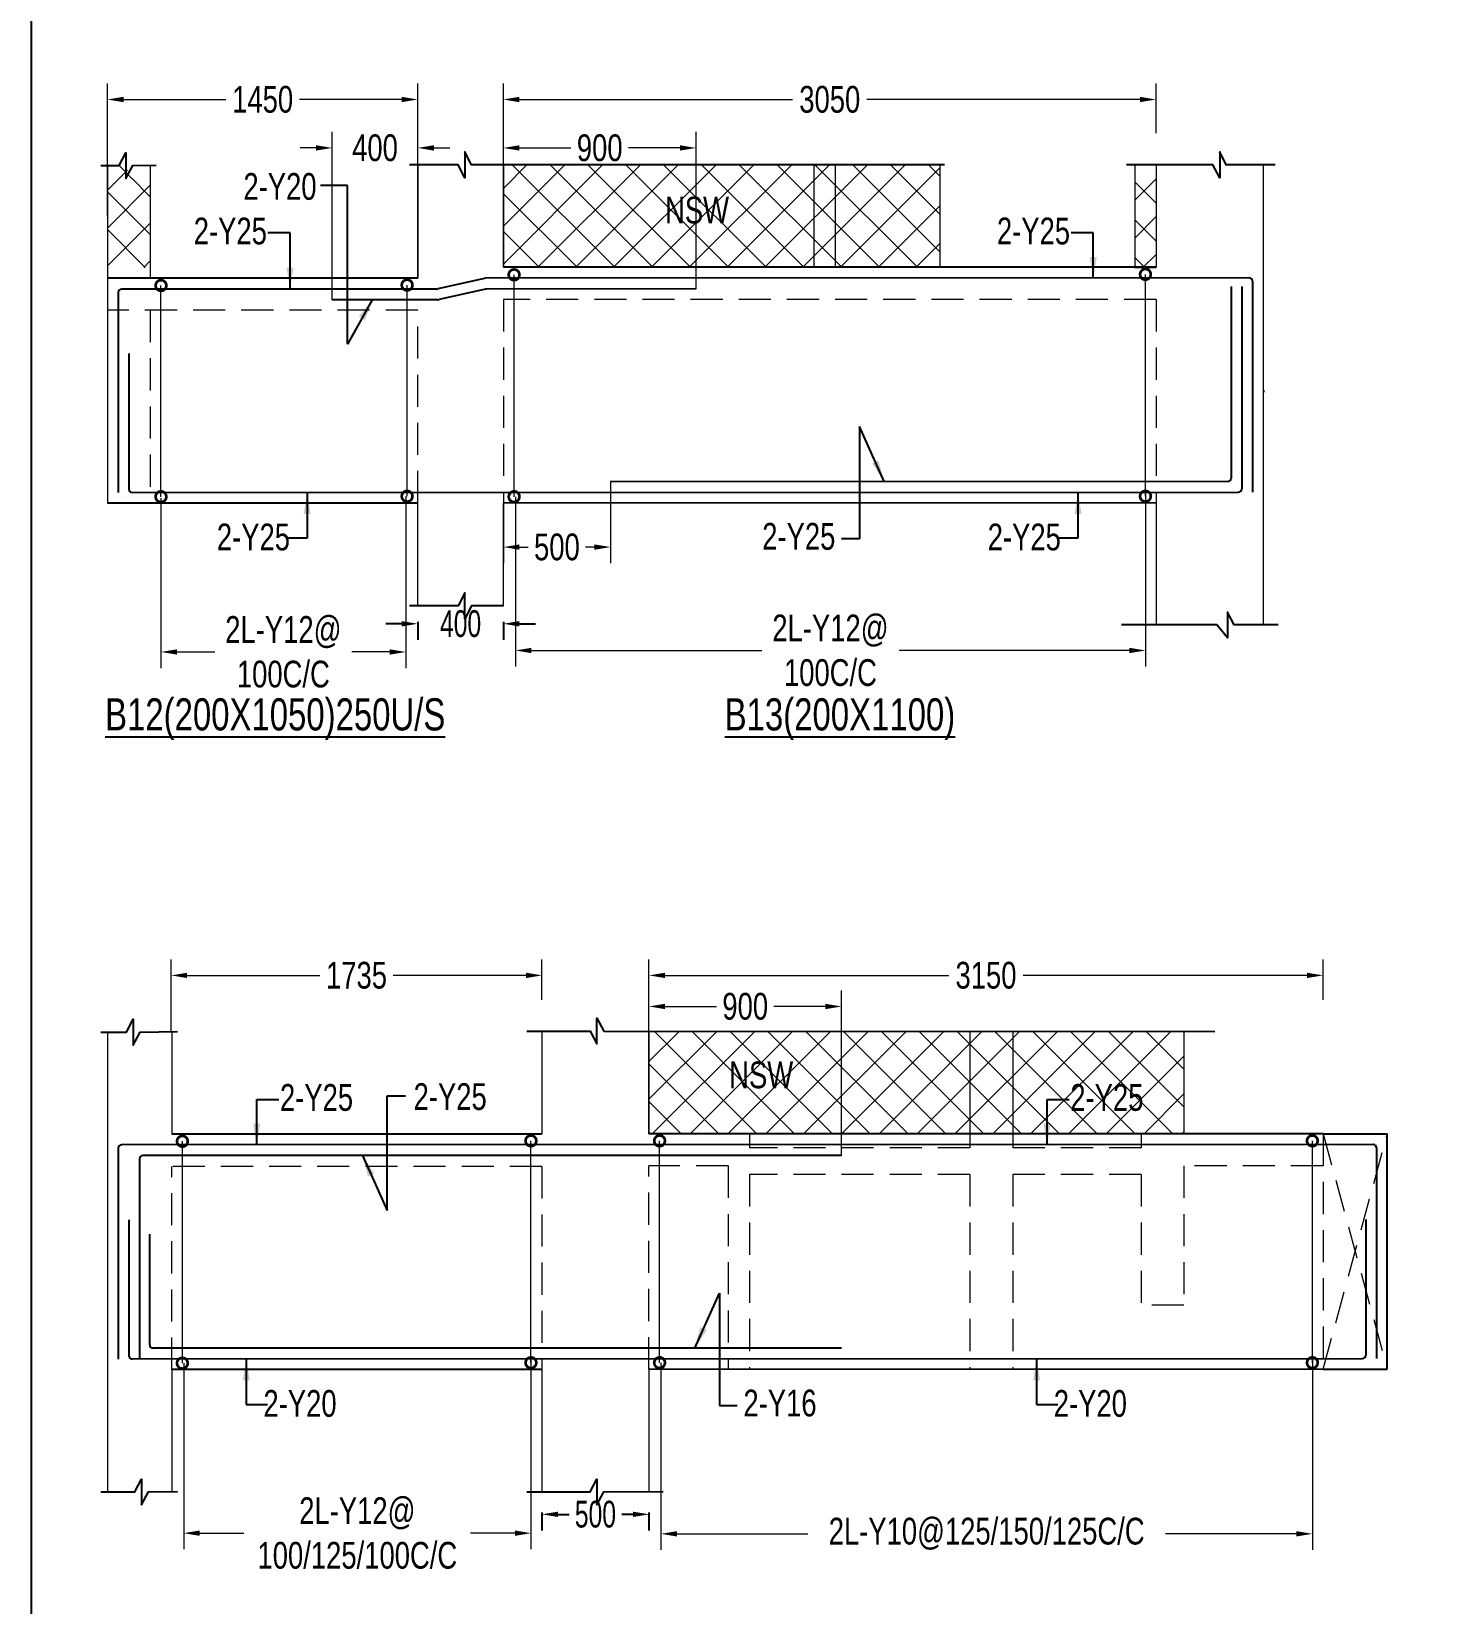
# Model space of a CAD drawing. Header units: millimetres. Extents: x -9667 to 132562, y -132456 to -91255.
# Drawn here: x -9667 to -3102, y -105946 to -98600 of the extents above; entities that cross this region are included whole.
import ezdxf

# ---------------------------------------------------------------- set-up
doc = ezdxf.new("R2010")
doc.units = ezdxf.units.MM
doc.header["$LTSCALE"] = 100
doc.header["$MEASUREMENT"] = 0
doc.linetypes.add('CONTINU', pattern=[0])
doc.linetypes.add('HIDDEN', pattern=[0.375, 0.25, -0.125])
doc.layers.get('Defpoints').update_dxf_attribs({"color": 1, "lineweight": 0})
for name, color, linetype in [('-S-ARROW', 253, 'Continuous'), ('-S-BMNO', 1, 'Continuous'), ('-S-MISC', 8, 'Continuous'), ('-STR-BEAM', 7, 'CONTINU'), ('-STR-REINF', 3, 'Continuous')]:
    doc.layers.add(name, color=color, linetype=linetype)
for name, color, linetype, lineweight in [('-S-STIRRUPS DIM', 6, 'Continuous', 9), ('-S-STIRUP', 11, 'Continuous', 9), ('-S-TEXT', 6, 'Continuous', 0), ('-STR-COLUMN', 5, 'HIDDEN', 13), ('S-COL HATCH', 9, 'Continuous', 0), ('SLAB LINE', 254, 'HIDDEN', 20)]:
    doc.layers.add(name, color=color, linetype=linetype, lineweight=lineweight)
doc.styles.add('BEAM-LS', font='romans.shx', dxfattribs={"width": 0.8})
doc.styles.add('SOBHA', font='swisscl.ttf', dxfattribs={"width": 0.9})
doc.styles.add('sobha.sed', font='swisscl.ttf')
doc.dimstyles.new('S-50', dxfattribs={"dimscale": 50, "dimtxt": 2.5, "dimasz": 2, "dimexe": 0.5, "dimexo": 0.25, "dimgap": 0.25, "dimtad": 0, "dimdec": 0, "dimrnd": 0.0005, "dimzin": 0, "dimdsep": 46, "dimtxsty": 'sobha.sed', "dimblk": 'OBLIQUE', "dimcen": 0.09, "dimclrd": 8, "dimclre": 8, "dimclrt": 6, "dimadec": 0, "dimazin": 0, "dimtfac": 1, "dimtdec": 0, "dimtofl": 0, "dimtmove": 2, "dimatfit": 3, "dimfxl": 0.18, "dimtolj": 1, "dimtzin": 0, "dimlwd": -1, "dimlwe": -1, "dimarcsym": 0})
doc.dimstyles.new('S-DIM50', dxfattribs={"dimscale": 50, "dimtxt": 2.5, "dimasz": 1.5, "dimexe": 1.5, "dimexo": 1, "dimgap": 0.5, "dimtad": 0, "dimdec": 0, "dimzin": 0, "dimdsep": 46, "dimtxsty": 'SOBHA', "dimcen": 0.09, "dimclrd": 256, "dimclre": 256, "dimclrt": 6, "dimadec": 5, "dimazin": 0, "dimtfac": 1, "dimtdec": 0, "dimtofl": 0, "dimtmove": 0, "dimatfit": 3, "dimfxl": 0.18, "dimtolj": 1, "dimtzin": 0, "dimlwd": -1, "dimlwe": -1, "dimarcsym": 0})
doc.dimstyles.new('STIRUP', dxfattribs={"dimscale": 50, "dimtxt": 2.5, "dimasz": 2.2, "dimexe": 0, "dimexo": 0, "dimgap": 0.5, "dimtad": 0, "dimdec": 0, "dimzin": 0, "dimdsep": 46, "dimtxsty": 'BEAM-LS', "dimblk": 'DOTSMALL', "dimcen": 0.09, "dimclrd": 256, "dimclre": 256, "dimclrt": 256, "dimadec": 5, "dimazin": 0, "dimtfac": 1, "dimtdec": 0, "dimtofl": 0, "dimtmove": 0, "dimatfit": 3, "dimldrblk": 'DOTSMALL', "dimfxl": 0, "dimfxlon": 1, "dimtolj": 1, "dimtzin": 0, "dimlwd": -1, "dimlwe": -1, "dimarcsym": 0})
pattern_1 = [(45, (242841.11, 18917.47), (-88.38835, 88.38835), []), (135, (242841.11, 18917.47), (-88.38835, -88.38835), [])]

# ---------------------------------------------------------------- blocks, each defined once
blk = doc.blocks.new('*D41')
at = {"layer": '-S-STIRRUPS DIM', "color": 251, "transparency": 16777216}
for p, q in [((-9014.9, -103274), (-9014.9, -102935.9)), ((-7282.1, -103124.4), (-7282.1, -102935.9)), ((-8939.9, -103010.9), (-8320.3, -103010.9)), ((-7357.1, -103010.9), (-7976.8, -103010.9))]:
    blk.add_line(p, q, dxfattribs=at)
for points in [[(-8939.9, -102998.4), (-8939.9, -103023.4), (-9014.9, -103010.9)], [(-7357.1, -102998.4), (-7357.1, -103023.4), (-7282.1, -103010.9)]]:
    blk.add_solid(points, dxfattribs=at)
at = {"layer": 'Defpoints', "color": 0, "transparency": 16777216}
for p in [(-7282.1, -103010.9), (-7282.1, -103124.4, 0), (-9014.9, -103274, 0)]:
    blk.add_point(p, dxfattribs=at)
at = {"layer": '-S-STIRRUPS DIM', "color": 6, "transparency": 16777216, "insert": (-8148.5, -103010.9), "char_height": 125, "attachment_point": 5, "style": 'sobha.sed'}
blk.add_mtext('\\A1;1735', dxfattribs=at)
blk = doc.blocks.new('_Oblique')
at = {"color": 0, "linetype": 'ByBlock', "lineweight": -2}
blk.add_line((-0.5, -0.5), (0.5, 0.5), dxfattribs=at)
blk = doc.blocks.new('*D114')
at = {"layer": '-S-STIRRUPS DIM', "color": 251, "transparency": 16777216}
for p, q in [((-3682.1, -104808.9), (-3682.1, -105695)), ((-6726, -104820.8), (-6726, -105695)), ((-6651, -105620), (-6040, -105620)), ((-3757.1, -105620), (-4368.1, -105620))]:
    blk.add_line(p, q, dxfattribs=at)
for points in [[(-6651, -105607.5), (-6651, -105632.5), (-6726, -105620)], [(-3757.1, -105607.5), (-3757.1, -105632.5), (-3682.1, -105620)]]:
    blk.add_solid(points, dxfattribs=at)
at = {"layer": 'Defpoints', "color": 0, "transparency": 16777216}
for p in [(-3682.1, -104808.9, 0), (-6726, -104820.8, 178586.6), (-3682.1, -105620)]:
    blk.add_point(p, dxfattribs=at)
at = {"layer": '-S-STIRRUPS DIM', "color": 6, "transparency": 16777216, "insert": (-5204, -105620), "char_height": 125, "attachment_point": 5, "style": 'sobha.sed'}
blk.add_mtext('\\A1;2L-Y10@125/150/125C/C', dxfattribs=at)
blk = doc.blocks.new('_DotSmall')
at = {"color": 0, "linetype": 'ByBlock', "const_width": 0.5}
blk.add_lwpolyline([(-0.0625, 0, 1), (0.0625, 0, 1)], format="xyb", close=True, dxfattribs=at)
blk = doc.blocks.new('*D115')
at = {"layer": '-S-STIRUP', "ltscale": 100, "transparency": 16777216}
blk.add_line((-8962.2, -104822.7), (-8962.2, -103786), dxfattribs=at)
at = {"layer": 'Defpoints', "color": 0, "linetype": 'CONTINU', "ltscale": 100, "transparency": 16777216}
for p in [(-8962.2, -103786), (-8962.2, -103786), (-8962.2, -104822.7)]:
    blk.add_point(p, dxfattribs=at)
at = {"layer": '-S-STIRUP', "linetype": 'CONTINU', "ltscale": 100, "transparency": 16777216, "xscale": 100, "yscale": 100, "zscale": 100}
for p, rotation in [((-8962.2, -103786), 90), ((-8962.2, -104822.7), 270)]:
    blk.add_blockref('_DotSmall', p, dxfattribs=dict(at, rotation=rotation))
blk = doc.blocks.new('*D116')
at = {"layer": '-S-STIRUP', "ltscale": 100, "transparency": 16777216}
blk.add_line((-3682.1, -104820.6), (-3682.1, -103783.9), dxfattribs=at)
at = {"layer": 'Defpoints', "color": 0, "linetype": 'CONTINU', "ltscale": 100, "transparency": 16777216}
for p in [(-3682.1, -103783.9), (-3682.1, -103783.9), (-3682.1, -104820.6)]:
    blk.add_point(p, dxfattribs=at)
at = {"layer": '-S-STIRUP', "linetype": 'CONTINU', "ltscale": 100, "transparency": 16777216, "xscale": 100, "yscale": 100, "zscale": 100}
for p, rotation in [((-3682.1, -103783.9), 90), ((-3682.1, -104820.6), 270)]:
    blk.add_blockref('_DotSmall', p, dxfattribs=dict(at, rotation=rotation))
blk = doc.blocks.new('*D117')
at = {"layer": '-S-STIRRUPS DIM', "color": 251, "transparency": 16777216}
for p, q in [((-6782.1, -103418.4), (-6782.1, -102935.9)), ((-3632.1, -103124.4), (-3632.1, -102935.9)), ((-6707.1, -103010.9), (-5380.5, -103010.9)), ((-3707.1, -103010.9), (-5033.7, -103010.9))]:
    blk.add_line(p, q, dxfattribs=at)
for points in [[(-6707.1, -102998.4), (-6707.1, -103023.4), (-6782.1, -103010.9)], [(-3707.1, -102998.4), (-3707.1, -103023.4), (-3632.1, -103010.9)]]:
    blk.add_solid(points, dxfattribs=at)
at = {"layer": 'Defpoints', "color": 0, "transparency": 16777216}
for p in [(-3632.1, -103010.9), (-3632.1, -103124.4, 0), (-6782.1, -103418.4, 0)]:
    blk.add_point(p, dxfattribs=at)
at = {"layer": '-S-STIRRUPS DIM', "color": 6, "transparency": 16777216, "insert": (-5207.1, -103010.9), "char_height": 125, "attachment_point": 5, "style": 'sobha.sed'}
blk.add_mtext('\\A1;3150', dxfattribs=at)
blk = doc.blocks.new('*D118')
at = {"layer": '-S-STIRUP', "ltscale": 100, "transparency": 16777216}
blk.add_line((-6732.2, -104820.6), (-6732.2, -103783.9), dxfattribs=at)
at = {"layer": 'Defpoints', "color": 0, "linetype": 'CONTINU', "ltscale": 100, "transparency": 16777216}
for p in [(-6732.2, -103783.9), (-6732.2, -103783.9), (-6732.2, -104820.6)]:
    blk.add_point(p, dxfattribs=at)
at = {"layer": '-S-STIRUP', "linetype": 'CONTINU', "ltscale": 100, "transparency": 16777216, "xscale": 100, "yscale": 100, "zscale": 100}
for p, rotation in [((-6732.2, -103783.9), 90), ((-6732.2, -104820.6), 270)]:
    blk.add_blockref('_DotSmall', p, dxfattribs=dict(at, rotation=rotation))
blk = doc.blocks.new('*D119')
at = {"layer": '-S-STIRUP', "ltscale": 100, "transparency": 16777216}
blk.add_line((-7333.5, -104820.6), (-7333.5, -103783.9), dxfattribs=at)
at = {"layer": 'Defpoints', "color": 0, "linetype": 'CONTINU', "ltscale": 100, "transparency": 16777216}
for p in [(-7333.5, -103783.9), (-7333.5, -103783.9), (-7333.5, -104820.6)]:
    blk.add_point(p, dxfattribs=at)
at = {"layer": '-S-STIRUP', "linetype": 'CONTINU', "ltscale": 100, "transparency": 16777216, "xscale": 100, "yscale": 100, "zscale": 100}
for p, rotation in [((-7333.5, -103783.9), 90), ((-7333.5, -104820.6), 270)]:
    blk.add_blockref('_DotSmall', p, dxfattribs=dict(at, rotation=rotation))
blk = doc.blocks.new('*D120')
at = {"layer": '-S-STIRRUPS DIM', "color": 251, "transparency": 16777216}
for p, q in [((-7333.5, -104808.9), (-7333.5, -105692)), ((-8956, -104822.7), (-8956, -105692)), ((-8881, -105617), (-8674.4, -105617)), ((-7408.5, -105617), (-7615.1, -105617))]:
    blk.add_line(p, q, dxfattribs=at)
for points in [[(-8881, -105604.5), (-8881, -105629.5), (-8956, -105617)], [(-7408.5, -105604.5), (-7408.5, -105629.5), (-7333.5, -105617)]]:
    blk.add_solid(points, dxfattribs=at)
at = {"layer": 'Defpoints', "color": 0, "transparency": 16777216}
for p in [(-7333.5, -104808.9, 0), (-8956, -104822.7, 178586.6), (-7333.5, -105617)]:
    blk.add_point(p, dxfattribs=at)
at = {"layer": '-S-STIRRUPS DIM', "color": 6, "transparency": 16777216, "insert": (-8144.7, -105617), "char_height": 125, "attachment_point": 5, "style": 'sobha.sed'}
blk.add_mtext('\\A1;2L-Y12@\\P100/125/100C/C', dxfattribs=at)
blk = doc.blocks.new('*D354')
at = {"layer": '-S-STIRRUPS DIM', "color": 251, "transparency": 16777216}
for p, q in [((-6782.1, -103750.9), (-6782.1, -103081)), ((-5882.1, -103851.7), (-5882.1, -103081)), ((-6707.1, -103156), (-6466.5, -103156)), ((-5957.1, -103156), (-6197.7, -103156))]:
    blk.add_line(p, q, dxfattribs=at)
for points in [[(-6707.1, -103143.5), (-6707.1, -103168.5), (-6782.1, -103156)], [(-5957.1, -103143.5), (-5957.1, -103168.5), (-5882.1, -103156)]]:
    blk.add_solid(points, dxfattribs=at)
at = {"layer": 'Defpoints', "color": 0, "transparency": 16777216}
for p in [(-5882.1, -103156), (-6782.1, -103750.9), (-5882.1, -103851.7, 0)]:
    blk.add_point(p, dxfattribs=at)
at = {"layer": '-S-STIRRUPS DIM', "color": 6, "transparency": 16777216, "insert": (-6332.1, -103156), "char_height": 125, "attachment_point": 5, "style": 'sobha.sed'}
blk.add_mtext('\\A1;900', dxfattribs=at)
blk = doc.blocks.new('*D545')
at = {"layer": '-S-STIRRUPS DIM', "color": 251, "transparency": 16777216}
for p, q in [((-6962.1, -100703.6), (-6962.1, -101084.7)), ((-7462.1, -100803.9), (-7462.1, -101084.7)), ((-7387.1, -101009.7), (-7346.3, -101009.7)), ((-7037.1, -101009.7), (-7077.9, -101009.7))]:
    blk.add_line(p, q, dxfattribs=at)
for points in [[(-7387.1, -100997.2), (-7387.1, -101022.2), (-7462.1, -101009.7)], [(-7037.1, -100997.2), (-7037.1, -101022.2), (-6962.1, -101009.7)]]:
    blk.add_solid(points, dxfattribs=at)
at = {"layer": 'Defpoints', "color": 0, "transparency": 16777216}
for p in [(-6962.1, -100703.6, 0), (-7462.1, -100803.9, 0), (-7462.1, -101009.7)]:
    blk.add_point(p, dxfattribs=at)
at = {"layer": '-S-STIRRUPS DIM', "color": 6, "transparency": 16777216, "insert": (-7212.1, -101009.7), "char_height": 125, "attachment_point": 5, "style": 'sobha.sed'}
blk.add_mtext('\\A1;500', dxfattribs=at)
blk = doc.blocks.new('*D535')
at = {"layer": '-S-STIRRUPS DIM', "color": 251, "transparency": 16777216}
for p, q in [((-7406, -100774.5), (-7406, -101567.7)), ((-4462.1, -100760.5), (-4462.1, -101567.7)), ((-7331, -101492.7), (-6254.7, -101492.7)), ((-4537.1, -101492.7), (-5613.4, -101492.7))]:
    blk.add_line(p, q, dxfattribs=at)
for points in [[(-7331, -101480.2), (-7331, -101505.2), (-7406, -101492.7)], [(-4537.1, -101480.2), (-4537.1, -101505.2), (-4462.1, -101492.7)]]:
    blk.add_solid(points, dxfattribs=at)
at = {"layer": 'Defpoints', "color": 0, "transparency": 16777216}
for p in [(-7406, -100774.5, 178586.6), (-4462.1, -100760.5, 0), (-4462.1, -101492.7)]:
    blk.add_point(p, dxfattribs=at)
at = {"layer": '-S-STIRRUPS DIM', "color": 6, "transparency": 16777216, "insert": (-5934, -101492.7), "char_height": 125, "attachment_point": 5, "style": 'sobha.sed'}
blk.add_mtext('\\A1;2L-Y12@\\P100C/C', dxfattribs=at)
blk = doc.blocks.new('*D538')
at = {"layer": '-S-STIRRUPS DIM', "color": 251, "transparency": 16777216}
for p, q in [((-7462.1, -99353.5), (-7462.1, -98843.4)), ((-4412.1, -99076), (-4412.1, -98843.4)), ((-7387.1, -98918.4), (-6110.5, -98918.4)), ((-4487.1, -98918.4), (-5763.7, -98918.4))]:
    blk.add_line(p, q, dxfattribs=at)
for points in [[(-7387.1, -98905.9), (-7387.1, -98930.9), (-7462.1, -98918.4)], [(-4487.1, -98905.9), (-4487.1, -98930.9), (-4412.1, -98918.4)]]:
    blk.add_solid(points, dxfattribs=at)
at = {"layer": 'Defpoints', "color": 0, "transparency": 16777216}
for p in [(-4412.1, -98918.4), (-4412.1, -99076, 0), (-7462.1, -99353.5, 0)]:
    blk.add_point(p, dxfattribs=at)
at = {"layer": '-S-STIRRUPS DIM', "color": 6, "transparency": 16777216, "insert": (-5937.1, -98918.4), "char_height": 125, "attachment_point": 5, "style": 'sobha.sed'}
blk.add_mtext('\\A1;3050', dxfattribs=at)
blk = doc.blocks.new('*D541')
at = {"layer": '-S-STIRRUPS DIM', "color": 251, "transparency": 16777216}
for p, q in [((-7918.3, -100772.2), (-7918.3, -101574.7)), ((-9062.2, -100780.6), (-9062.2, -101574.7)), ((-8987.2, -101499.7), (-8810.9, -101499.7)), ((-7993.3, -101499.7), (-8169.7, -101499.7))]:
    blk.add_line(p, q, dxfattribs=at)
for points in [[(-8987.2, -101487.2), (-8987.2, -101512.2), (-9062.2, -101499.7)], [(-7993.3, -101487.2), (-7993.3, -101512.2), (-7918.3, -101499.7)]]:
    blk.add_solid(points, dxfattribs=at)
at = {"layer": 'Defpoints', "color": 0, "transparency": 16777216}
for p in [(-7918.3, -100772.2, 0), (-9062.2, -100780.6, 178586.6), (-9062.2, -101499.7)]:
    blk.add_point(p, dxfattribs=at)
at = {"layer": '-S-STIRRUPS DIM', "color": 6, "transparency": 16777216, "insert": (-8490.3, -101499.7), "char_height": 125, "attachment_point": 5, "style": 'sobha.sed'}
blk.add_mtext('\\A1;2L-Y12@\\P100C/C', dxfattribs=at)
blk = doc.blocks.new('*D542')
at = {"layer": '-S-STIRRUPS DIM', "color": 251, "transparency": 16777216}
for p, q in [((-9312.1, -99462.5), (-9312.1, -98843.4)), ((-7862.1, -99353.5), (-7862.1, -98843.4)), ((-9237.1, -98918.4), (-8759, -98918.4)), ((-7937.1, -98918.4), (-8415.2, -98918.4))]:
    blk.add_line(p, q, dxfattribs=at)
for points in [[(-9237.1, -98905.9), (-9237.1, -98930.9), (-9312.1, -98918.4)], [(-7937.1, -98905.9), (-7937.1, -98930.9), (-7862.1, -98918.4)]]:
    blk.add_solid(points, dxfattribs=at)
at = {"layer": 'Defpoints', "color": 0, "transparency": 16777216}
for p in [(-9312.1, -98918.4), (-7862.1, -99353.5, 0), (-9312.1, -99462.5, 0)]:
    blk.add_point(p, dxfattribs=at)
at = {"layer": '-S-STIRRUPS DIM', "color": 6, "transparency": 16777216, "insert": (-8587.1, -98918.4), "char_height": 125, "attachment_point": 5, "style": 'sobha.sed'}
blk.add_mtext('\\A1;1450', dxfattribs=at)
blk = doc.blocks.new('*D543')
at = {"layer": '-S-STIRRUPS DIM', "color": 251, "transparency": 16777216}
for p, q in [((-8262.1, -99854.2), (-8262.1, -99069.7)), ((-7862.1, -99752.5), (-7862.1, -99069.7)), ((-8337.1, -99144.7), (-8412.1, -99144.7)), ((-7787.1, -99144.7), (-7712.1, -99144.7))]:
    blk.add_line(p, q, dxfattribs=at)
for points in [[(-8337.1, -99132.2), (-8337.1, -99157.2), (-8262.1, -99144.7)], [(-7787.1, -99132.2), (-7787.1, -99157.2), (-7862.1, -99144.7)]]:
    blk.add_solid(points, dxfattribs=at)
at = {"layer": 'Defpoints', "color": 0, "transparency": 16777216}
for p in [(-8262.1, -99144.7), (-7862.1, -99752.5, 0), (-8262.1, -99854.2, 0)]:
    blk.add_point(p, dxfattribs=at)
at = {"layer": '-S-STIRRUPS DIM', "color": 6, "transparency": 16777216, "insert": (-8062.1, -99144.7), "char_height": 125, "attachment_point": 5, "style": 'sobha.sed'}
blk.add_mtext('\\A1;400', dxfattribs=at)
blk = doc.blocks.new('*D544')
at = {"layer": '-S-STIRRUPS DIM', "color": 251, "transparency": 16777216}
for p, q in [((-7462.1, -99702.5), (-7462.1, -99069.7)), ((-6562.1, -99803.4), (-6562.1, -99069.7)), ((-7387.1, -99144.7), (-7146.5, -99144.7)), ((-6637.1, -99144.7), (-6877.6, -99144.7))]:
    blk.add_line(p, q, dxfattribs=at)
for points in [[(-7387.1, -99132.2), (-7387.1, -99157.2), (-7462.1, -99144.7)], [(-6637.1, -99132.2), (-6637.1, -99157.2), (-6562.1, -99144.7)]]:
    blk.add_solid(points, dxfattribs=at)
at = {"layer": 'Defpoints', "color": 0, "transparency": 16777216}
for p in [(-7462.1, -99144.7), (-7462.1, -99702.5, 0), (-6562.1, -99803.4, 0)]:
    blk.add_point(p, dxfattribs=at)
at = {"layer": '-S-STIRRUPS DIM', "color": 6, "transparency": 16777216, "insert": (-7012.1, -99144.7), "char_height": 125, "attachment_point": 5, "style": 'sobha.sed'}
blk.add_mtext('\\A1;900', dxfattribs=at)
blk = doc.blocks.new('*D536')
at = {"layer": '-S-STIRUP', "ltscale": 100, "transparency": 16777216}
blk.add_line((-9062.2, -100774.3), (-9062.2, -99787.6), dxfattribs=at)
at = {"layer": 'Defpoints', "color": 0, "linetype": 'CONTINU', "ltscale": 100, "transparency": 16777216}
for p in [(-9062.2, -99787.6), (-9062.2, -99787.6), (-9062.2, -100774.3)]:
    blk.add_point(p, dxfattribs=at)
at = {"layer": '-S-STIRUP', "linetype": 'CONTINU', "ltscale": 100, "transparency": 16777216, "xscale": 100, "yscale": 100, "zscale": 100}
for p, rotation in [((-9062.2, -99787.6), 90), ((-9062.2, -100774.3), 270)]:
    blk.add_blockref('_DotSmall', p, dxfattribs=dict(at, rotation=rotation))
blk = doc.blocks.new('*D537')
at = {"layer": '-S-STIRUP', "ltscale": 100, "transparency": 16777216}
blk.add_line((-4462.1, -100772.2), (-4462.1, -99735.5), dxfattribs=at)
at = {"layer": 'Defpoints', "color": 0, "linetype": 'CONTINU', "ltscale": 100, "transparency": 16777216}
for p in [(-4462.1, -99735.5), (-4462.1, -99735.5), (-4462.1, -100772.2)]:
    blk.add_point(p, dxfattribs=at)
at = {"layer": '-S-STIRUP', "linetype": 'CONTINU', "ltscale": 100, "transparency": 16777216, "xscale": 100, "yscale": 100, "zscale": 100}
for p, rotation in [((-4462.1, -99735.5), 90), ((-4462.1, -100772.2), 270)]:
    blk.add_blockref('_DotSmall', p, dxfattribs=dict(at, rotation=rotation))
blk = doc.blocks.new('*D539')
at = {"layer": '-S-STIRUP', "ltscale": 100, "transparency": 16777216}
blk.add_line((-7912.1, -100772.2), (-7912.1, -99785.5), dxfattribs=at)
at = {"layer": 'Defpoints', "color": 0, "linetype": 'CONTINU', "ltscale": 100, "transparency": 16777216}
for p in [(-7912.1, -99785.5), (-7912.1, -99785.5), (-7912.1, -100772.2)]:
    blk.add_point(p, dxfattribs=at)
at = {"layer": '-S-STIRUP', "linetype": 'CONTINU', "ltscale": 100, "transparency": 16777216, "xscale": 100, "yscale": 100, "zscale": 100}
for p, rotation in [((-7912.1, -99785.5), 90), ((-7912.1, -100772.2), 270)]:
    blk.add_blockref('_DotSmall', p, dxfattribs=dict(at, rotation=rotation))
blk = doc.blocks.new('*D540')
at = {"layer": '-S-STIRUP', "ltscale": 100, "transparency": 16777216}
blk.add_line((-7412.2, -100774.3), (-7412.2, -99737.6), dxfattribs=at)
at = {"layer": 'Defpoints', "color": 0, "linetype": 'CONTINU', "ltscale": 100, "transparency": 16777216}
for p in [(-7412.2, -99737.6), (-7412.2, -99737.6), (-7412.2, -100774.3)]:
    blk.add_point(p, dxfattribs=at)
at = {"layer": '-S-STIRUP', "linetype": 'CONTINU', "ltscale": 100, "transparency": 16777216, "xscale": 100, "yscale": 100, "zscale": 100}
for p, rotation in [((-7412.2, -99737.6), 90), ((-7412.2, -100774.3), 270)]:
    blk.add_blockref('_DotSmall', p, dxfattribs=dict(at, rotation=rotation))
blk = doc.blocks.new('*D788')
at = {"transparency": 16777216}
for p, q in [((-7862.1, -101359), (-7862.1, -101443)), ((-7462.1, -101359), (-7462.1, -101443)), ((-7937.1, -101368), (-8012.1, -101368)), ((-7387.1, -101368), (-7312.1, -101368))]:
    blk.add_line(p, q, dxfattribs=at)
for points in [[(-7937.1, -101355.5), (-7937.1, -101380.5), (-7862.1, -101368)], [(-7387.1, -101355.5), (-7387.1, -101380.5), (-7462.1, -101368)]]:
    blk.add_solid(points, dxfattribs=at)
at = {"layer": 'Defpoints', "color": 0, "transparency": 16777216}
for p in [(-7862.1, -101284.3), (-7462.1, -101284.3), (-7462.1, -101368)]:
    blk.add_point(p, dxfattribs=at)
at = {"color": 6, "transparency": 16777216, "insert": (-7662.1, -101368), "char_height": 125, "attachment_point": 5, "style": 'SOBHA'}
blk.add_mtext('\\A1;400', dxfattribs=at)
blk = doc.blocks.new('*D789')
at = {"transparency": 16777216}
for p, q in [((-7282.1, -105520), (-7282.1, -105604)), ((-7207.1, -105529), (-7155.4, -105529)), ((-6857.1, -105529), (-6908.8, -105529)), ((-6782.1, -105520), (-6782.1, -105604))]:
    blk.add_line(p, q, dxfattribs=at)
for points in [[(-7207.1, -105516.5), (-7207.1, -105541.5), (-7282.1, -105529)], [(-6857.1, -105516.5), (-6857.1, -105541.5), (-6782.1, -105529)]]:
    blk.add_solid(points, dxfattribs=at)
at = {"layer": 'Defpoints', "color": 0, "transparency": 16777216}
for p in [(-7282.1, -105421.8), (-6782.1, -105421.8), (-6782.1, -105529)]:
    blk.add_point(p, dxfattribs=at)
at = {"color": 6, "transparency": 16777216, "insert": (-7032.1, -105529), "char_height": 125, "attachment_point": 5, "style": 'SOBHA'}
blk.add_mtext('\\A1;500', dxfattribs=at)

msp = doc.modelspace()

# ---------------------------------------------------------------- hatches: boundary and pattern name
at = {"layer": 'S-COL HATCH'}
h = msp.add_hatch(dxfattribs=at)
h.set_pattern_fill('ANSI37', color=252, scale=1000)
h.set_pattern_definition([(45, (232514.72, 18917.47), (-88.38835, 88.38835), []), (135, (232514.72, 18917.47), (-88.38835, -88.38835), [])])
h.paths.add_polyline_path([(-9312.1, -99225.8), (-9230.3, -99227.3), (-9197.5, -99287.8), (-9197.5, -99227.3), (-9112.1, -99227.3), (-9112.1, -99702.5), (-9312.1, -99702.5)])
h.paths.add_polyline_path([(-9112.1, -99702.5), (-9166.6, -99702.5), (-9197.5, -99702.5), (-9312.1, -99702.5), (-9312.1, -99702.5), (-9112.1, -99702.6)])
h = msp.add_hatch(dxfattribs=at)
h.set_pattern_fill('ANSI37', color=252, scale=1000)
h.set_pattern_definition(pattern_1)
h.paths.add_polyline_path([(-5422.1, -99702.5), (-7462.1, -99702.5), (-7462.1, -99223.4), (-5422.1, -99223.4)])
h = msp.add_hatch(dxfattribs=at)
h.set_pattern_fill('ANSI37', color=252, scale=1000)
h.set_pattern_definition(pattern_1)
h.paths.add_polyline_path([(-4512.1, -99702.5), (-4412.1, -99702.5), (-4412.1, -99223.4), (-4512.1, -99223.4)])
h = msp.add_hatch(dxfattribs=at)
h.set_pattern_fill('ANSI37', color=252, scale=1000)
h.set_pattern_definition([(45, (237959.83, 27484.62), (-88.38835, 88.38835), []), (135, (237959.83, 27484.62), (-88.38835, -88.38835), [])])
h.paths.add_polyline_path([(-6782.1, -103272.4), (-4282.1, -103272.4), (-4282.1, -103750.9), (-6782.1, -103750.9)])

# ---------------------------------------------------------------- linework, layer by layer
at = {"layer": '-S-ARROW'}
msp.add_lwpolyline([(-9667.5, -91255), (25043.3, -91255), (25043.3, -118687.9), (-9667.5, -118687.9)], close=True, dxfattribs=at)
at = {"layer": '-S-MISC', "linetype": 'ByBlock', "ltscale": 1000}
for points in [[(-9343.3, -99227.3), (-9257.6, -99227.3), (-9226.7, -99167.7), (-9226.7, -99287.8), (-9193.9, -99227.3), (-9085.2, -99225.3)], [(-5400.3, -99223.2), (-7611.1, -99223.2), (-7641.9, -99163.5), (-7641.9, -99283.7), (-7673.8, -99223.4), (-7901.3, -99223.4)], [(-3856.2, -99223.2), (-4084.1, -99223.2), (-4114.9, -99163.5), (-4114.9, -99283.7), (-4146.8, -99223.4), (-4550.3, -99223.4)], [(-7461.9, -101284.6), (-7611.1, -101284.6), (-7641.9, -101344.3), (-7641.9, -101224.1), (-7673.8, -101284.3), (-7901.3, -101284.3)], [(-3841.2, -101373.2), (-4048, -101373.2), (-4078.9, -101313.5), (-4078.9, -101433.7), (-4128.7, -101373.2), (-4574.3, -101373.4)], [(-9343.3, -103275.7), (-9223.6, -103275.7), (-9192.7, -103216.1), (-9192.7, -103336.2), (-9159.9, -103275.7), (-8985.2, -103273.6)], [(-7353.3, -103270.8), (-7056.6, -103270.8), (-7025.7, -103330.5), (-7025.7, -103210.3), (-6992.9, -103270.8), (-4137.3, -103272.9)], [(-9343.3, -105423.9), (-9184.6, -105423.9), (-9153.7, -105364.2), (-9153.7, -105484.4), (-9120.9, -105423.9), (-8985.2, -105421.8)], [(-7353.3, -105423.9), (-7056.6, -105423.9), (-7025.7, -105364.2), (-7025.7, -105484.4), (-6992.9, -105423.9), (-6716.3, -105421.8)]]:
    msp.add_lwpolyline(points, dxfattribs=at)
at = {"layer": '-STR-BEAM'}
for p, q in [((-4412.1, -99702.5), (-7462.1, -99702.5)), ((-7862.1, -99752.5), (-9312.1, -99752.5)), ((-7862.1, -100804.1, 0), (-9312.1, -100804.7, 0)), ((-4412.1, -100802.5), (-7462.1, -100803.9, 0)), ((-7282.1, -103753), (-9012.1, -103753, 0)), ((-3632.1, -103750.9), (-6782.1, -103750.9)), ((-3632.1, -103750.9), (-3332.1, -103750.9)), ((-3332.1, -104850.9), (-3332.1, -103750.9)), ((-7282.1, -104853), (-9012.1, -104853, 0)), ((-3632.1, -104850.9), (-6782.1, -104852.2)), ((-3632.1, -104850.9), (-3332.1, -104850.9))]:
    msp.add_line(p, q, dxfattribs=at)
at = {"layer": '-STR-COLUMN', "linetype": 'Continuous', "ltscale": 10}
for p, q in [((-9312.1, -99225.5), (-9312.3, -100804.7, 0)), ((-9112.1, -99225.5), (-9112.1, -99754.6)), ((-7862.1, -99223.4), (-7862.1, -99752.5)), ((-7462.1, -99223.4), (-7462.1, -99702.5)), ((-6012.1, -99223.4), (-6012.1, -99702.5)), ((-5912.1, -99223.4), (-5912.1, -99702.5)), ((-5422.1, -99223.4), (-5422.1, -99702.5)), ((-4512.1, -99223.4), (-4512.1, -99702.5)), ((-4412.1, -99223.4), (-4412.1, -99702.5)), ((-3912, -99223.2), (-3912, -101373.2)), ((-7862.1, -101284.3), (-7862.1, -100804.1)), ((-7462.1, -101284.3), (-7462.1, -100803.9)), ((-4412.1, -100802.5), (-4412.1, -101373.4)), ((-9312.1, -103273.9), (-9312.1, -105423.9)), ((-9012.1, -103273.9), (-9012.1, -103753)), ((-7282.1, -103271.8), (-7282.1, -103750.9)), ((-6782.1, -103271.8), (-6782.1, -103750.9)), ((-5282.1, -103271.8), (-5282.1, -103750.9)), ((-5082.1, -103271.8), (-5082.1, -103750.9)), ((-4282.1, -103271.8), (-4282.1, -103750.9)), ((-9012.1, -104853), (-9012.1, -105423.9)), ((-7282.1, -104850.9), (-7282.1, -105421.8)), ((-6782.1, -104850.9), (-6782.1, -105421.8))]:
    msp.add_line(p, q, dxfattribs=at)
at = {"layer": '-STR-REINF', "ltscale": 10}
for p, q in [((-9262.1, -99819.6), (-9262.1, -100755.3)), ((-7771.8, -99804, 0), (-9247.1, -99804.6)), ((-7550.7, -99754.2, 0), (-7768.5, -99803.6, 0)), ((-7545.1, -99804.2, 0), (-7762.8, -99853.6, 0)), ((-3977, -99752.3, 0), (-7547.4, -99753.9, 0)), ((-6562.1, -99803.4, 0), (-7541.8, -99803.9, 0)), ((-4062, -99792.3), (-4062, -100687.3, 0)), ((-4012, -99792.3), (-4012, -100737.3)), ((-3962, -99767.3), (-3962, -100752.9)), ((-7766.2, -99854, 0), (-8262.1, -99854.2, 0)), ((-9212.1, -100104.6), (-9212.1, -100739.6)), ((-3904.8, -100282.3, 0), (-3905.3, -100282.3, 0)), ((-6962.1, -100703.6, 0), (-4077, -100702.3, 0)), ((-9197.1, -100754.6), (-4027, -100752.3, 0)), ((-9262.1, -103818), (-9262.1, -104803.7)), ((-3397.1, -103800.7, 0), (-9247.1, -103803)), ((-5882.1, -103851.7, 0), (-9147.1, -103853, 0)), ((-3382.1, -103815.7), (-3382.1, -104801.3)), ((-9162.1, -103868, 0), (-9162.1, -104803.7)), ((-9212.1, -104153), (-9212.1, -104788)), ((-3432.1, -104150.7), (-3432.1, -104785.7)), ((-9115, -104737.1, 0), (-9115, -104220, 0)), ((-9197.1, -104803), (-3447.1, -104800.7, 0)), ((-5882.1, -104752.9, 0), (-9100, -104752.1, 0))]:
    msp.add_line(p, q, dxfattribs=at)
for centre, start, end in [((-9247.1, -99819.6), 90, 180), ((-7771.8, -99789, 0), 270.02535, 282.77244), ((-7547.4, -99768.9, 0), 90.02535, 102.77244), ((-3977, -99767.3), 0, 90), ((-7766.2, -99839, 0), 270.02535, 282.77244), ((-9197.1, -100739.6), 180, 270), ((-4027, -100737.3), 270, 0), ((-9247.1, -103818), 90, 180), ((-9147.1, -103868, 0), 90.02284, 180), ((-3397.1, -103815.7), 0, 90), ((-9100, -104737.1, 0), 180, 269.98623), ((-9197.1, -104788), 180, 270), ((-3447.1, -104785.7), 270, 0)]:
    msp.add_arc(centre, 15, start, end, dxfattribs=at)
at = {"layer": '-STR-REINF', "ltscale": 10, "extrusion": (-1.32154e-10, 1.17838e-09, 1)}
msp.add_arc((-7541.8, -99818.9, 0), 15, 90.02535, 102.77244, dxfattribs=at)
at = {"layer": '-STR-REINF', "ltscale": 10, "extrusion": (-2.44987e-10, 2.08862e-09, 1)}
msp.add_arc((-4077, -100687.3, 0), 15, 270.02584, 0, dxfattribs=at)
at = {"color": 6}
msp.add_line((-4512.1, -99702.5), (-4412.1, -99702.5), dxfattribs=at)
at = {"layer": 'SLAB LINE', "color": 8, "linetype": 'HIDDEN', "ltscale": 6}
for p, q in [((-4412.1, -99852.5), (-7462.1, -99852.5)), ((-7462.1, -99852.5), (-7461.7, -100803.9, 0)), ((-4412.1, -99852.5), (-4411.7, -100802.5, 0)), ((-7862.1, -99902.5), (-9312.1, -99902.5)), ((-9112.1, -99902.5), (-9112.1, -100804.6)), ((-7862.1, -100804.1), (-7862.1, -99902.5)), ((-6312.1, -103750.9), (-6312.1, -103815.9)), ((-5282.1, -103750.9), (-5282.1, -103815.9)), ((-5082.1, -103750.9), (-5082.1, -103815.9)), ((-4482.1, -103750.9), (-4482.1, -103815.9)), ((-3632.1, -103750.9), (-3332.1, -104850.9)), ((-3631.7, -103750.9), (-3631.7, -104850.9)), ((-3631.7, -104850.9), (-3332.1, -103750.9)), ((-5282.1, -103815.9), (-6312.1, -103815.9)), ((-4482.1, -103815.9), (-5082.1, -103815.9)), ((-7282.1, -103903), (-9012.1, -103903, 0)), ((-9012.1, -104853), (-9012.1, -103903, 0)), ((-7282.1, -103903), (-7282.1, -104853)), ((-6782.1, -104850.9), (-6782.5, -103900.9)), ((-6412.1, -103900.9), (-6782.1, -103900.9)), ((-6412.1, -103900.9), (-6412.1, -104852)), ((-3632.1, -103900.9), (-4282.1, -103900.9)), ((-4282.1, -103900.9), (-4282.1, -104550.9)), ((-6312.1, -103940.9), (-6312.1, -104852)), ((-5282.1, -103940.9), (-6312.1, -103940.9)), ((-5282.1, -103940.9), (-5282.1, -104851.6)), ((-4482.1, -103940.9), (-5082.1, -103940.9)), ((-5082.1, -103940.9), (-5082.1, -104851.5)), ((-4482.1, -103940.9), (-4482.1, -104550.9)), ((-4282.1, -104550.9), (-4482.1, -104550.9))]:
    msp.add_line(p, q, dxfattribs=at)

# ---------------------------------------------------------------- texts
at = {"layer": '-S-BMNO', "color": 4, "linetype": 'Continuous', "style": 'sobha.sed'}
for s, p in [('%%UB12(200X1050)250U/S', (-9323.3, -101866.2, 0)), ('%%UB13(200X1100)', (-6428.1, -101866.2, 0))]:
    msp.add_text(s, height=150, dxfattribs=at).set_placement(p)
at = {"layer": '-S-TEXT', "color": 6, "style": 'sobha.sed'}
for p in [(-6706.7, -99497.7, 0), (-6406.9, -103538.1, 0)]:
    msp.add_text('NSW', height=125, dxfattribs=at).set_placement(p)
at = {"layer": '-S-TEXT', "color": 6, "char_height": 125, "style": 'sobha.sed'}
for s, insert, attachment_point in [('\\A1;2-Y20', (-8677.1, -99262.1, 0), 1), ('\\A1;2-Y25', (-8567.2, -99470.3, 0), 3), ('\\A1;2-Y25', (-4814.2, -99470.3, 0), 3), ('\\A1;2-Y25', (-8459.3, -100899.9, 0), 3), ('\\A1;2-Y25', (-6252.8, -100897, 0), 1), ('\\A1;2-Y25', (-4857.3, -100899.9, 0), 3), ('\\A1;2-Y25', (-7539.9, -103514.6, 0), 3), ('\\A1;2-Y20', (-8583.4, -104948.3, 0), 1), ('\\A1;2-Y16', (-5998.7, -104946.4, 0), 3), ('\\A1;2-Y20', (-4890.4, -104948.3, 0), 1)]:
    msp.add_mtext(s, dxfattribs=dict(at, insert=insert, attachment_point=attachment_point))
at = {"layer": '-S-TEXT', "color": 6, "char_height": 125, "width": 362.913, "attachment_point": 1, "style": 'sobha.sed'}
for insert in [(-8506.3, -103518.7, 0), (-4813.3, -103518.7, 0)]:
    msp.add_mtext('\\A1;2-Y25', dxfattribs=dict(at, insert=insert))

# ---------------------------------------------------------------- dimensions: what is measured, and where the dimension line sits
at = {"layer": '-S-STIRRUPS DIM'}
for base, p1, p2, picture, middle in [((-9312.1, -98918.4, 0), (-7862.1, -99353.5), (-9312.1, -99462.5), '*D542', (-8587.1, -98918.4, 0)), ((-8262.1, -99144.7, 0), (-7862.1, -99752.5), (-8262.1, -99854.2, 0), '*D543', (-8062.1, -99144.7, 0)), ((-7462.1, -99144.7, 0), (-6562.1, -99803.4, 0), (-7462.1, -99702.5), '*D544', (-7012.1, -99144.7, 0)), ((-7462.1, -101009.7, 0), (-6962.1, -100703.6, 0), (-7462.1, -100803.9), '*D545', (-7212.1, -101009.7, 0))]:
    dim = msp.add_linear_dim(base=base, p1=p1, p2=p2, angle=180, dimstyle='S-DIM50', override={"dimscale": 1, "dimtxt": 125, "dimasz": 75, "dimexe": 75, "dimexo": 0, "dimgap": 25, "dimrnd": 5, "dimtxsty": 'sobha.sed', "dimsah": 1, "dimcen": 4.5, "dimclrd": 251, "dimclre": 251, "dimfxl": 75}, dxfattribs=at)
    dim.commit()
    dim.dimension.update_dxf_attribs({"geometry": picture, "text_midpoint": middle})
for base, p1, p2, picture, middle in [((-4412.1, -98918.4, 0), (-7462.1, -99353.5), (-4412.1, -99076), '*D538', (-5937.1, -98918.4, 0)), ((-7282.1, -103010.9, 0), (-9014.9, -103274), (-7282.1, -103124.4), '*D41', (-8148.5, -103010.9, 0)), ((-3632.1, -103010.9, 0), (-6782.1, -103418.4), (-3632.1, -103124.4), '*D117', (-5207.1, -103010.9, 0)), ((-5882.1, -103156), (-6782.1, -103750.9), (-5882.1, -103851.7, 0), '*D354', (-6332.1, -103156))]:
    dim = msp.add_linear_dim(base=base, p1=p1, p2=p2, dimstyle='S-DIM50', override={"dimscale": 1, "dimtxt": 125, "dimasz": 75, "dimexe": 75, "dimexo": 0, "dimgap": 25, "dimrnd": 5, "dimtxsty": 'sobha.sed', "dimsah": 1, "dimcen": 4.5, "dimclrd": 251, "dimclre": 251, "dimfxl": 75}, dxfattribs=at)
    dim.commit()
    dim.dimension.update_dxf_attribs({"geometry": picture, "text_midpoint": middle})
dim = msp.add_linear_dim(base=(-9062.2, -101499.7, 0), p1=(-7918.3, -100772.2), p2=(-9062.2, -100780.6, 178586.6), angle=180, text='2L-Y12@\\P100C/C', dimstyle='S-DIM50', override={"dimscale": 1, "dimtxt": 125, "dimasz": 75, "dimexe": 75, "dimexo": 0, "dimgap": 25, "dimtxsty": 'sobha.sed', "dimsah": 1, "dimcen": 4.5, "dimclrd": 251, "dimclre": 251, "dimfxl": 75}, dxfattribs=at)
dim.commit()
dim.dimension.update_dxf_attribs({"geometry": '*D541', "text_midpoint": (-8490.3, -101499.7, 0)})
for base, p1, p2, text, picture, middle in [((-4462.1, -101492.7, 0), (-7406, -100774.5, 178586.6), (-4462.1, -100760.5), '2L-Y12@\\P100C/C', '*D535', (-5934, -101492.7, 0)), ((-7333.5, -105617, 0), (-8956, -104822.7, 178586.6), (-7333.5, -104808.9), '2L-Y12@\\P100/125/100C/C', '*D120', (-8144.7, -105617, 0)), ((-3682.1, -105620, 0), (-6726, -104820.8, 178586.6), (-3682.1, -104808.9), '2L-Y10@125/150/125C/C', '*D114', (-5204, -105620, 0))]:
    dim = msp.add_linear_dim(base=base, p1=p1, p2=p2, text=text, dimstyle='S-DIM50', override={"dimscale": 1, "dimtxt": 125, "dimasz": 75, "dimexe": 75, "dimexo": 0, "dimgap": 25, "dimtxsty": 'sobha.sed', "dimsah": 1, "dimcen": 4.5, "dimclrd": 251, "dimclre": 251, "dimfxl": 75}, dxfattribs=at)
    dim.commit()
    dim.dimension.update_dxf_attribs({"geometry": picture, "text_midpoint": middle})
at = {"layer": '-S-STIRUP', "linetype": 'CONTINU', "ltscale": 100}
for base, p1, p2, picture, middle in [((-7412.2, -99737.6, 178586.6), (-7412.2, -100774.3, 178586.6), (-7412.2, -99737.6, 178586.6), '*D540', (-7412.2, -100256, 178586.6)), ((-4462.1, -99735.5), (-4462.1, -100772.2), (-4462.1, -99735.5), '*D537', (-4462.1, -100253.9)), ((-9062.2, -99787.6, 178586.6), (-9062.2, -100774.3, 178586.6), (-9062.2, -99787.6, 178586.6), '*D536', (-9062.2, -100281, 178586.6)), ((-7912.1, -99785.5), (-7912.1, -100772.2), (-7912.1, -99785.5), '*D539', (-7912.1, -100278.9)), ((-8962.2, -103786, 178586.6), (-8962.2, -104822.7, 178586.6), (-8962.2, -103786, 178586.6), '*D115', (-8962.2, -104304.4, 178586.6)), ((-7333.5, -103783.9), (-7333.5, -104820.6), (-7333.5, -103783.9), '*D119', (-7333.5, -104302.3)), ((-6732.2, -103783.9, 178586.6), (-6732.2, -104820.6, 178586.6), (-6732.2, -103783.9, 178586.6), '*D118', (-6732.2, -104302.3, 178586.6)), ((-3682.1, -103783.9), (-3682.1, -104820.6), (-3682.1, -103783.9), '*D116', (-3682.1, -104302.3))]:
    dim = msp.add_linear_dim(base=base, p1=p1, p2=p2, angle=90, text=' ', dimstyle='STIRUP', override={"dimasz": 2}, dxfattribs=at)
    dim.commit()
    dim.dimension.update_dxf_attribs({"geometry": picture, "text_midpoint": middle})
at = {"color": 1}
for base, p1, p2, picture, middle in [((-7462.1, -101368), (-7862.1, -101284.3), (-7462.1, -101284.3), '*D788', (-7662.1, -101368)), ((-6782.1, -105529), (-7282.1, -105421.8), (-6782.1, -105421.8), '*D789', (-7032.1, -105529))]:
    dim = msp.add_linear_dim(base=base, p1=p1, p2=p2, dimstyle='S-DIM50', override={"dimfxlon": 1, "dimarcsym": 2}, dxfattribs=at)
    dim.commit()
    dim.dimension.update_dxf_attribs({"geometry": picture, "text_midpoint": middle})

# ---------------------------------------------------------------- leaders
at = {"layer": '-S-MISC'}
for points in [[(-8075, -99853.8, 0), (-8190.4, -100060.8, 0), (-8190.4, -99320.9, 0), (-8316.8, -99320.9, 0)], [(-5683.4, -100703.3, 0), (-5798.9, -100446.3, 0), (-5798.9, -100970.7, 0), (-5882.3, -100970.7, 0)], [(-8121, -103852.3, 0), (-8005.6, -104109.2, 0), (-8005.6, -103573.3, 0), (-7920.2, -103573.3, 0)], [(-6568, -104752.7, 0), (-6452.6, -104495.7, 0), (-6452.6, -105020.1, 0), (-6369.2, -105020.1, 0)]]:
    msp.add_leader(points, dimstyle='S-50', dxfattribs=at)
at = {"layer": '-S-MISC', "annotation_type": 0, "has_hookline": 1, "hookline_direction": 1, "text_width": 353.2, "horizontal_direction": (-1, 0, 0)}
for points in [[(-8458.8, -99804.6, 0), (-8458.8, -99541.8, 0), (-8562.2, -99541.8, 0)], [(-4705.8, -99754.6, 0), (-4705.8, -99541.8, 0), (-4809.2, -99541.8, 0)], [(-8379.2, -100754.6, 0), (-8379.2, -100967.4, 0), (-8478.3, -100967.4, 0)], [(-4777.2, -100754.6, 0), (-4777.2, -100967.4, 0), (-4876.3, -100967.4, 0)]]:
    msp.add_leader(points, dimstyle='S-50', dxfattribs=at)
at = {"layer": '-S-MISC', "annotation_type": 0, "has_hookline": 1, "hookline_direction": 1}
for points, text_width in [([(-8614.7, -103803, 0), (-8614.7, -103590.2, 0), (-8511.3, -103590.2, 0)], 353.2), ([(-4921.7, -103803, 0), (-4921.7, -103590.2, 0), (-4818.3, -103590.2, 0)], 353.2), ([(-8663.5, -104803, 0), (-8663.5, -105015.8, 0), (-8564.4, -105015.8, 0)], 353.5), ([(-4970.5, -104803, 0), (-4970.5, -105015.8, 0), (-4871.4, -105015.8, 0)], 353.5)]:
    msp.add_leader(points, dimstyle='S-50', dxfattribs=dict(at, text_width=text_width))

doc.saveas('drawing.dxf')
